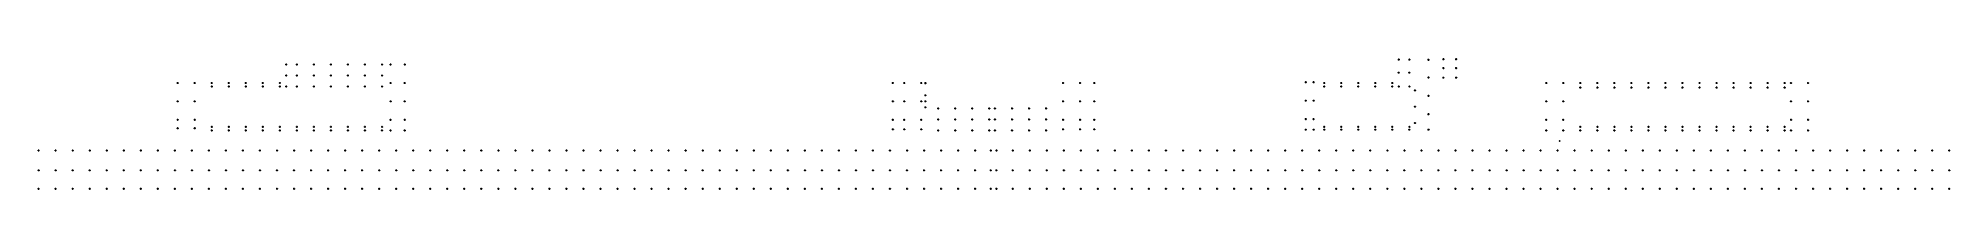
# Model space of a CAD drawing. Header units: millimetres. Extents: x -107227 to 27487, y -3387 to 5800.
import ezdxf

# ---------------------------------------------------------------- set-up
doc = ezdxf.new("R2010")
doc.units = ezdxf.units.MM
doc.linetypes.add('ACAD_ISO02W100', pattern=[15, 12, -3])
for name, color, linetype in [('000 - CSD_PL_000 - H A T C H', 8, 'Continuous'), ('000 - CSD_PL_000 - WIPEOUT', 250, 'Continuous'), ('000 - CSD_PL_001 - ASCESSORIES', 251, 'Continuous')]:
    doc.layers.add(name, color=color, linetype=linetype)

# ---------------------------------------------------------------- blocks, each defined once
blk = doc.blocks.new('000 - ASSCESSORIES_FAMELINE_GALV.BRACKET_FITTING_L-PROFILE_BK-08_TOP_VIEW')
at = {"linetype": 'Continuous'}
blk.add_wipeout([(-17.5, 19), (-17.5, -16), (17.5, -16), (17.5, 19)], dxfattribs=at).dxf.layer = '000 - CSD_PL_000 - WIPEOUT'
at = {"layer": '000 - CSD_PL_001 - ASCESSORIES', "linetype": 'ByBlock'}
blk.add_lwpolyline([(-17.5, 19), (17.5, 19), (17.5, 16), (-17.5, 16)], close=True, dxfattribs=at)
at = {"layer": '000 - CSD_PL_001 - ASCESSORIES', "color": 0, "linetype": 'Continuous'}
blk.add_lwpolyline([(-17.5, 19), (-17.5, -16), (17.5, -16), (17.5, 19)], close=True, dxfattribs=at)
at = {"layer": '000 - CSD_PL_001 - ASCESSORIES'}
blk.add_circle((0, 0), 3.5, dxfattribs=at)
blk = doc.blocks.new('*U7682')
at = {"layer": '000 - CSD_PL_001 - ASCESSORIES', "color": 0}
blk.add_blockref('000 - ASSCESSORIES_FAMELINE_GALV.BRACKET_FITTING_L-PROFILE_BK-08_TOP_VIEW', (0, 0), dxfattribs=at)
blk = doc.blocks.new('000 - DYNAMIC_VIEW_ASSCESSORIES_GALV.STUD_FULL_THREAD_1-4_TOP_VIEW')
at = {"layer": '000 - CSD_PL_000 - H A T C H'}
h = blk.add_hatch(color=250, dxfattribs=at)
h.dxf.hatch_style = 1
edge = h.paths.add_edge_path()
edge.add_arc((0, 0), 3.18, 0, 360)
at = {"layer": '000 - CSD_PL_001 - ASCESSORIES', "color": 0}
blk.add_circle((0, 0), 3.18, dxfattribs=at)
blk = doc.blocks.new('*U7676')
at = {"layer": '000 - CSD_PL_001 - ASCESSORIES', "color": 0}
blk.add_blockref('000 - DYNAMIC_VIEW_ASSCESSORIES_GALV.STUD_FULL_THREAD_1-4_TOP_VIEW', (0, 0), dxfattribs=at)
blk = doc.blocks.new('000 - ASSCESSORIES_FAMELINE_GALV.BRACKET_FITTING_U-PROFILE_BK-07_TOP_VIEW')
at = {"linetype": 'Continuous'}
blk.add_wipeout([(20, -23), (20, 23), (-20, 23), (-20, -23)], dxfattribs=at).dxf.layer = '000 - CSD_PL_000 - WIPEOUT'
at = {"layer": '000 - CSD_PL_001 - ASCESSORIES', "linetype": 'ACAD_ISO02W100'}
for p, q in [((20, 21), (-20, 21)), ((20, -21), (-20, -21))]:
    blk.add_line(p, q, dxfattribs=at)
at = {"layer": '000 - CSD_PL_001 - ASCESSORIES', "color": 0, "linetype": 'Continuous'}
blk.add_lwpolyline([(20, -23), (20, 23), (-20, 23), (-20, -23)], close=True, dxfattribs=at)
at = {"layer": '000 - CSD_PL_001 - ASCESSORIES', "linetype": 'Continuous'}
blk.add_circle((0, 0), 3.5, dxfattribs=at)
blk = doc.blocks.new('*U7679')
at = {"layer": '000 - CSD_PL_001 - ASCESSORIES', "color": 0, "linetype": 'ByBlock'}
blk.add_blockref('000 - ASSCESSORIES_FAMELINE_GALV.BRACKET_FITTING_U-PROFILE_BK-07_TOP_VIEW', (0, 0), dxfattribs=at)
blk = doc.blocks.new('*U7632')
at = {"layer": '000 - CSD_PL_001 - ASCESSORIES', "color": 0}
blk.add_lwpolyline([(5, 0), (2, 4), (-2, 4), (-5, 0), (-2, -4), (2, -4)], close=True, dxfattribs=at)
at = {"layer": '000 - CSD_PL_001 - ASCESSORIES', "color": 8}
blk.add_circle((0, 0), 3.85, dxfattribs=at)
at = {"layer": '000 - CSD_PL_001 - ASCESSORIES', "color": 0}
blk.add_circle((0, 0), 2.6, dxfattribs=at)
blk = doc.blocks.new('*U7686')
at = {"layer": '000 - CSD_PL_000 - H A T C H'}
h = blk.add_hatch(color=250, dxfattribs=at)
h.dxf.hatch_style = 1
h.paths.add_polyline_path([(4, -2), (4, 2), (0, 5), (-4, 2), (-4, -2), (0, -5)])
h.paths.add_polyline_path([(0, -3, -1), (0, 3, -1)], flags=16)
at = {"layer": '000 - CSD_PL_001 - ASCESSORIES', "color": 0, "rotation": 270}
blk.add_blockref('*U7632', (0, 0), dxfattribs=at)
blk = doc.blocks.new('*U7659')
at = {"layer": '000 - CSD_PL_001 - ASCESSORIES'}
blk.add_lwpolyline([(0, -4), (0, -2, -19.9498744), (0, -2), (0, -4)], format="xyb", dxfattribs=at)
blk.add_arc((0, 0), 4.5, 273.18474, 266.81526, dxfattribs=at)
blk = doc.blocks.new('000 - ASSCESSORIES_SPRING_WASHER_M5_TOP_VIEW')
at = {"color": 6}
blk.add_blockref('*U7659', (0, 0), dxfattribs=at)
blk = doc.blocks.new('*U7688')
at = {"color": 6}
blk.add_blockref('000 - ASSCESSORIES_SPRING_WASHER_M5_TOP_VIEW', (0, 0), dxfattribs=at)
blk = doc.blocks.new('*U7658')
at = {"layer": '000 - CSD_PL_001 - ASCESSORIES'}
blk.add_lwpolyline([(0, -6), (0, -2, -19.9498744), (0, -2), (0, -6)], format="xyb", dxfattribs=at)
blk.add_arc((0, 0), 6, 273.18474, 266.81526, dxfattribs=at)
blk = doc.blocks.new('000 - ASSCESSORIES_WASHER_M5_TOP_VIEW')
at = {"color": 6}
blk.add_blockref('*U7658', (0, 0), dxfattribs=at)
blk = doc.blocks.new('*U7687')
at = {"color": 6}
blk.add_blockref('000 - ASSCESSORIES_WASHER_M5_TOP_VIEW', (0, 0), dxfattribs=at)
blk = doc.blocks.new('*U7633')
at = {"color": 1}
for p, q in [((-3, 3), (3, 3)), ((-3, 0), (3, 0))]:
    blk.add_line(p, q, dxfattribs=at)
at = {"color": 0}
for points in [[(-2, 3, 0.2498554), (-5, 3), (-5, 0, 0.2498554), (-2, 0)], [(2, 3, 0.0624316), (0, 3, 0.0624316), (-2, 3), (-2, 0, 0.0617011), (0, 0, 0.0617011), (2, 0)], [(5, 3, 0.2498554), (2, 3), (2, 0, 0.2498554), (5, 0)]]:
    blk.add_lwpolyline(points, format="xyb", close=True, dxfattribs=at)
blk = doc.blocks.new('*U7647')
at = {"layer": '000 - CSD_PL_000 - H A T C H'}
h = blk.add_hatch(dxfattribs=at)
h.set_pattern_fill('ANSI35', color=8, scale=4, angle=65)
h.set_pattern_definition([(110, (-0.5, 0), (-0.939693, -0.34202), []), (110, (-0.2012, 0.6409), (-0.939693, -0.34202), [1.25, -0.25, 0, -0.25])])
h.paths.add_polyline_path([(0, -2.5), (59.5, -2.5), (59.5, 2.5), (0, 2.5)])
at = {"color": 8}
blk.add_line((59.5, -2.5), (59.5, 2.5), dxfattribs=at)
at = {"color": 1}
blk.add_lwpolyline([(59.5, 2.5), (0, 2.5), (0, -2.5), (59.5, -2.5), (60, -2), (60, 2)], close=True, dxfattribs=at)
blk = doc.blocks.new('*U7661')
at = {"layer": '000 - CSD_PL_000 - H A T C H'}
h = blk.add_hatch(color=250, dxfattribs=at)
h.dxf.hatch_style = 1
edge = h.paths.add_edge_path()
edge.add_line((0, -5), (-3, -5))
edge.add_arc((-1, -3), 2.45, 180, 208.05689, ccw=False)
edge.add_line((-4, -3), (-4, 0))
edge.add_arc((6, 0), 9.36, 179.97608, 180.02392, ccw=False)
edge.add_line((-4, 0), (-4, 0))
edge.add_arc((6, 0), 9.36, 179.97608, 180.02392, ccw=False)
edge.add_line((-3, 0), (-3, 3))
edge.add_arc((-1, 3), 2.45, 151.94311, 180, ccw=False)
edge.add_line((-3, 5), (0, 5))
edge.add_arc((-2, 3), 2.45, 360, 388.05689, ccw=False)
edge.add_line((0, 3), (0, -3))
edge.add_arc((-2, -3), 2.45, 331.94311, 360, ccw=False)
blk.add_blockref('*U7647', (0, 0))
at = {"layer": '000 - CSD_PL_001 - ASCESSORIES', "rotation": 90}
blk.add_blockref('*U7633', (0, 0), dxfattribs=at)
blk = doc.blocks.new('*U7657')
blk.add_wipeout([(-6, 0.65), (6, 0.65), (6, -0.65), (-6, -0.65)]).dxf.layer = '000 - CSD_PL_000 - WIPEOUT'
at = {"layer": '000 - CSD_PL_001 - ASCESSORIES'}
blk.add_lwpolyline([(-6, 0.65), (6, 0.65), (6, -0.65), (-6, -0.65)], close=True, dxfattribs=at)
blk.add_wipeout([(0.1, -0.65), (6, -0.65), (6, 0.65), (0.1, 0.65)]).dxf.layer = '000 - CSD_PL_000 - WIPEOUT'
blk.add_wipeout([(-0.1, -0.65), (-6, -0.65), (-6, 0.65), (-0.1, 0.65)]).dxf.layer = '000 - CSD_PL_000 - WIPEOUT'
for points in [[(-0.1, -0.65), (-6, -0.65), (-6, 0.65), (-0.1, 0.65)], [(0.1, -0.65), (6, -0.65), (6, 0.65), (0.1, 0.65)]]:
    blk.add_lwpolyline(points, close=True, dxfattribs=at)
blk = doc.blocks.new('000 - ASSCESSORIES_WASHER_M5_FRONT-SIDE-BACK_VIEW')
at = {"color": 6}
blk.add_blockref('*U7657', (0, 0), dxfattribs=at)
blk = doc.blocks.new('*U7684')
at = {"color": 6}
blk.add_blockref('000 - ASSCESSORIES_WASHER_M5_FRONT-SIDE-BACK_VIEW', (0, 0), dxfattribs=at)
blk = doc.blocks.new('*U7631')
at = {"color": 1}
for p, q in [((-3, 4), (3, 4)), ((-3, 0), (3, 0))]:
    blk.add_line(p, q, dxfattribs=at)
at = {"color": 0}
for points in [[(-2, 4, 0.2498929), (-5, 4), (-5, 0, 0.2498929), (-2, 0)], [(2, 4, 0.0624224), (0, 4, 0.0624224), (-2, 4), (-2, 0, 0.061692), (0, 0, 0.061692), (2, 0)], [(5, 4, 0.2498929), (2, 4), (2, 0, 0.2498929), (5, 0)]]:
    blk.add_lwpolyline(points, format="xyb", close=True, dxfattribs=at)
blk = doc.blocks.new('*U7683')
at = {"layer": '000 - CSD_PL_000 - H A T C H'}
h = blk.add_hatch(color=250, dxfattribs=at)
h.dxf.hatch_style = 1
edge = h.paths.add_edge_path()
edge.add_line((0, 5), (4, 5))
edge.add_arc((2, 3), 2.45, 0, 28.06093, ccw=False)
edge.add_line((5, 3), (5, 0))
edge.add_arc((-5, 0), 9.36, -0.02392, 0.02392, ccw=False)
edge.add_line((4, 0), (4, 0))
edge.add_arc((-5, 0), 9.36, -0.02392, 0.02392, ccw=False)
edge.add_line((4, 0), (4, -3))
edge.add_arc((2, -3), 2.45, -28.06093, 0, ccw=False)
edge.add_line((4, -5), (0, -5))
edge.add_arc((2, -3), 2.45, 180, 208.06093, ccw=False)
edge.add_line((0, -3), (0, 3))
edge.add_arc((2, 3), 2.45, 151.93907, 180, ccw=False)
at = {"layer": '000 - CSD_PL_001 - ASCESSORIES', "color": 0, "rotation": 270}
blk.add_blockref('*U7631', (0, 0), dxfattribs=at)
blk = doc.blocks.new('*U7660')
blk.add_wipeout([(-4.5, 0.65), (4.5, 0.65), (4.5, -0.65), (-4.5, -0.65)]).dxf.layer = '000 - CSD_PL_000 - WIPEOUT'
at = {"layer": '000 - CSD_PL_001 - ASCESSORIES'}
blk.add_lwpolyline([(-4.5, 0.65), (4.5, 0.65), (4.5, -0.65), (-4.5, -0.65)], close=True, dxfattribs=at)
blk.add_wipeout([(0.1, -0.95), (4.5, -0.65), (4.5, 0.65), (0.1, 0.35)]).dxf.layer = '000 - CSD_PL_000 - WIPEOUT'
blk.add_wipeout([(-0.1, -0.35), (-4.5, -0.65), (-4.5, 0.65), (-0.1, 0.95)]).dxf.layer = '000 - CSD_PL_000 - WIPEOUT'
for points in [[(-0.1, -0.35), (-4.5, -0.65), (-4.5, 0.65), (-0.1, 0.95)], [(0.1, -0.95), (4.5, -0.65), (4.5, 0.65), (0.1, 0.35)]]:
    blk.add_lwpolyline(points, close=True, dxfattribs=at)
blk = doc.blocks.new('000 - ASSCESSORIES_SPRING_WASHER_M5_FRONT-SIDE-BACK_VIEW')
at = {"color": 6}
blk.add_blockref('*U7660', (0, 0), dxfattribs=at)
blk = doc.blocks.new('*U7685')
at = {"color": 6}
blk.add_blockref('000 - ASSCESSORIES_SPRING_WASHER_M5_FRONT-SIDE-BACK_VIEW', (0, 0), dxfattribs=at)
blk = doc.blocks.new('*U7689')
at = {"layer": '000 - CSD_PL_001 - ASCESSORIES'}
blk.add_blockref('*U7661', (-23, 0), dxfattribs=at)
at = {"layer": '000 - CSD_PL_001 - ASCESSORIES', "color": 6, "rotation": 180}
for name in ['*U7687', '*U7688']:
    blk.add_blockref(name, (0, 0), dxfattribs=at)
at = {"layer": '000 - CSD_PL_001 - ASCESSORIES', "color": 2, "rotation": 270}
blk.add_blockref('*U7686', (0, 0), dxfattribs=at)
blk.add_blockref('*U7686', (0, 0), dxfattribs=at)
at = {"layer": '000 - CSD_PL_001 - ASCESSORIES', "color": 0, "rotation": 90}
blk.add_blockref('*U7679', (0, 0), dxfattribs=at)
at = {"layer": '000 - CSD_PL_001 - ASCESSORIES', "color": 0, "rotation": 270}
blk.add_blockref('*U7682', (0, 0), dxfattribs=at)
at = {"layer": '000 - CSD_PL_001 - ASCESSORIES', "color": 6}
for name in ['*U7687', '*U7688']:
    blk.add_blockref(name, (0, 0), dxfattribs=at)
at = {"layer": '000 - CSD_PL_001 - ASCESSORIES', "color": 2, "rotation": 90}
blk.add_blockref('*U7686', (0, 0), dxfattribs=at)
blk.add_blockref('*U7686', (0, 0), dxfattribs=at)
at = {"layer": '000 - CSD_PL_001 - ASCESSORIES', "color": 1}
blk.add_blockref('*U7676', (0, 0), dxfattribs=at)
at = {"layer": '000 - CSD_PL_001 - ASCESSORIES', "rotation": 90}
blk.add_blockref('*U7684', (23.65, 0), dxfattribs=at)
at = {"layer": '000 - CSD_PL_001 - ASCESSORIES', "color": 1}
blk.add_blockref('*U7683', (26.2, 0), dxfattribs=at)
at = {"layer": '000 - CSD_PL_001 - ASCESSORIES', "rotation": 90}
blk.add_blockref('*U7685', (25.25, 0), dxfattribs=at)
blk = doc.blocks.new('C-1-PP19-AR-4160-01-B_20250908-133730_ERROR_HANGING')
at = {"layer": '000 - CSD_PL_001 - ASCESSORIES', "linetype": 'ByBlock'}
for p in [(-89750, 5405.5), (-89000, 5405.5), (-87800, 5405.5), (-86600, 5405.5), (-85400, 5405.5), (-84200, 5405.5), (-82400, 5405.5), (-81400, 5405.5), (-11350, 5755.5), (-10600, 5755.5), (-9250, 5743), (-8200, 5780.5), (-7300, 5780.5), (-97400, 4105.5), (-96200, 4105.5), (-95000, 4105.5), (-93800, 4105.5), (-92600, 4105.5), (-91400, 4105.5), (-89750, 4630.5), (-89000, 4630.5), (-87800, 4630.5), (-86600, 4630.5), (-85400, 4630.5), (-84200, 4630.5), (-82400, 4105.5), (-81400, 4105.5), (-47000, 4105.5), (-46200, 4105.5), (-44700, 4105.5), (-35000, 4105.5), (-33800, 4105.5), (-32800, 4105.5), (-17350, 4155.5), (-16600, 4105.5), (-15400, 4105.5), (-14200, 4105.5), (-13000, 4105.5), (-11350, 4830.5), (-10600, 4830.5), (-9250, 4493), (-950, 4105.5), (250, 4105.5), (1450, 4105.5), (2650, 4105.5), (3850, 4105.5), (5050, 4105.5), (6250, 4105.5), (7450, 4105.5), (8650, 4105.5), (9850, 4105.5), (11050, 4105.5), (12250, 4105.5), (13450, 4105.5), (14650, 4105.5), (16300, 4105.5), (17500, 4105.5), (-97400, 2805.5), (-96200, 2805.5), (-89750, 3855.5), (-89000, 3855.5), (-87800, 3855.5), (-86600, 3855.5), (-85400, 3855.5), (-84200, 3855.5), (-82400, 2805.5), (-81400, 2805.5), (-47000, 2805.5), (-46200, 2805.5), (-44700, 2805.5), (-35000, 2805.5), (-33800, 2805.5), (-32800, 2805.5), (-17350, 2855.5), (-11350, 3855.5), (-10200, 3580.5), (-9250, 3193), (-950, 2805.5), (250, 2805.5), (16300, 2805.5), (17500, 2805.5), (-97400, 1505.5), (-96200, 1505.5), (-82400, 1505.5), (-81400, 1505.5), (-47000, 1505.5), (-46200, 1505.5), (-45000, 1505.5), (-43800, 2305.5), (-43800, 1530.5), (-42600, 2305.5), (-42600, 1530.5), (-41400, 2305.5), (-41400, 1530.5), (-40200, 2305.5), (-40200, 1530.5), (-38600, 2305.5), (-38600, 1530.5), (-37400, 2305.5), (-37400, 1530.5), (-36200, 2305.5), (-36200, 1530.5), (-35000, 1505.5), (-33800, 1505.5), (-32800, 1505.5), (-17350, 1555.5), (-10200, 2430.5), (-9250, 1893), (-950, 1505.5), (250, 1505.5), (16300, 1505.5), (17500, 1505.5), (-95000, 1005.5), (-93800, 1005.5), (-92600, 1005.5), (-91400, 1005.5), (-90200, 1005.5), (-89000, 1005.5), (-87800, 1005.5), (-86600, 1005.5), (-85400, 1005.5), (-84200, 1005.5), (-82400, 755.5), (-81400, 755.5), (-43800, 755.5), (-42600, 755.5), (-41400, 755.5), (-40200, 755.5), (-38600, 755.5), (-37400, 755.5), (-36200, 755.5), (-17350, 805.5), (-16600, 1005.5), (-15400, 1005.5), (-14200, 1005.5), (-13000, 1005.5), (-11800, 1005.5), (-10200, 1280.5), (-9250, 805.5), (-950, 755.5), (250, 755.5), (1450, 1005.5), (2650, 1005.5), (3850, 1005.5), (5050, 1005.5), (6250, 1005.5), (7450, 1005.5), (8650, 1005.5), (9850, 1005.5), (11050, 1005.5), (12250, 1005.5), (13450, 1005.5), (14650, 1005.5), (16300, 755.5), (17500, 755.5), (-107200, -667), (-106000, -667), (-104800, -667), (-103600, -667), (-102400, -667), (-101200, -667), (-100000, -667), (-98800, -667), (-97600, -667), (-96400, -667), (-95200, -667), (-94000, -667), (-92800, -667), (-91600, -667), (-90400, -667), (-89200, -667), (-88000, -667), (-86800, -667), (-85600, -667), (-84400, -667), (-83200, -667), (-82000, -667), (-80800, -667), (-79600, -667), (-78400, -667), (-77200, -667), (-76000, -667), (-74800, -667), (-73600, -667), (-72400, -667), (-71200, -667), (-70000, -667), (-68800, -667), (-67600, -667), (-66400, -667), (-65200, -667), (-64000, -667), (-62800, -667), (-61600, -667), (-60400, -667), (-59200, -667), (-58000, -667), (-56800, -667), (-55600, -667), (-54400, -667), (-53200, -667), (-52000, -667), (-50800, -667), (-49600, -667), (-48400, -667), (-47200, -667), (-46000, -667), (-44800, -667), (-43600, -667), (-42400, -667), (-41200, -667), (-40100, -667), (-38550, -667), (-37350, -667), (-36150, -667), (-34950, -667), (-33750, -667), (-32550, -667), (-31350, -667), (-30150, -667), (-28950, -667), (-27750, -667), (-26550, -667), (-25350, -667), (-24150, -667), (-22950, -667), (-21750, -667), (-20550, -667), (-19350, -667), (-18150, -667), (-16950, -667), (-15750, -667), (-14550, -667), (-13350, -667), (-12150, -667), (-10950, -667), (-9750, -667), (-8550, -667), (-7350, -667), (-6150, -667), (-4950, -667), (-3750, -667), (-2550, -667), (-1350, -667), (-150, -667), (1050, -667), (2250, -667), (3450, -667), (4650, -667), (5850, -667), (7050, -667), (8250, -667), (9450, -667), (10650, -667), (11850, -667), (13050, -667), (14250, -667), (15450, -667), (16650, -667), (17850, -667), (19050, -667), (20250, -667), (21450, -667), (22650, -667), (23850, -667), (25050, -667), (26250, -667), (27450, -667), (-107200, -2067), (-106000, -2067), (-104800, -2067), (-103600, -2067), (-102400, -2067), (-101200, -2067), (-100000, -2067), (-98800, -2067), (-97600, -2067), (-96400, -2067), (-95200, -2067), (-94000, -2067), (-92800, -2067), (-91600, -2067), (-90400, -2067), (-89200, -2067), (-88000, -2067), (-86800, -2067), (-85600, -2067), (-84400, -2067), (-83200, -2067), (-82000, -2067), (-80800, -2067), (-79600, -2067), (-78400, -2067), (-77200, -2067), (-76000, -2067), (-74800, -2067), (-73600, -2067), (-72400, -2067), (-71200, -2067), (-70000, -2067), (-68800, -2067), (-67600, -2067), (-66400, -2067), (-65200, -2067), (-64000, -2067), (-62800, -2067), (-61600, -2067), (-60400, -2067), (-59200, -2067), (-58000, -2067), (-56800, -2067), (-55600, -2067), (-54400, -2067), (-53200, -2067), (-52000, -2067), (-50800, -2067), (-49600, -2067), (-48400, -2067), (-47200, -2067), (-46000, -2067), (-44800, -2067), (-43600, -2067), (-42400, -2067), (-41200, -2067), (-40100, -2067), (-38550, -2067), (-37350, -2067), (-36150, -2067), (-34950, -2067), (-33750, -2067), (-32550, -2067), (-31350, -2067), (-30150, -2067), (-28950, -2067), (-27750, -2067), (-26550, -2067), (-25350, -2067), (-24150, -2067), (-22950, -2067), (-21750, -2067), (-20550, -2067), (-19350, -2067), (-18150, -2067), (-16950, -2067), (-15750, -2067), (-14550, -2067), (-13350, -2067), (-12150, -2067), (-10950, -2067), (-9750, -2067), (-8550, -2067), (-7350, -2067), (-6150, -2067), (-4950, -2067), (-3750, -2067), (-2550, -2067), (-1350, -2067), (-150, -2067), (1050, -2067), (2250, -2067), (3450, -2067), (4650, -2067), (5850, -2067), (7050, -2067), (8250, -2067), (9450, -2067), (10650, -2067), (11850, -2067), (13050, -2067), (14250, -2067), (15450, -2067), (16650, -2067), (17850, -2067), (19050, -2067), (20250, -2067), (21450, -2067), (22650, -2067), (23850, -2067), (25050, -2067), (26250, -2067), (27450, -2067), (-107200, -3367), (-106000, -3367), (-104800, -3367), (-103600, -3367), (-102400, -3367), (-101200, -3367), (-100000, -3367), (-98800, -3367), (-97600, -3367), (-96400, -3367), (-95200, -3367), (-94000, -3367), (-92800, -3367), (-91600, -3367), (-90400, -3367), (-89200, -3367), (-88000, -3367), (-86800, -3367), (-85600, -3367), (-84400, -3367), (-83200, -3367), (-82000, -3367), (-80800, -3367), (-79600, -3367), (-78400, -3367), (-77200, -3367), (-76000, -3367), (-74800, -3367), (-73600, -3367), (-72400, -3367), (-71200, -3367), (-70000, -3367), (-68800, -3367), (-67600, -3367), (-66400, -3367), (-65200, -3367), (-64000, -3367), (-62800, -3367), (-61600, -3367), (-60400, -3367), (-59200, -3367), (-58000, -3367), (-56800, -3367), (-55600, -3367), (-54400, -3367), (-53200, -3367), (-52000, -3367), (-50800, -3367), (-49600, -3367), (-48400, -3367), (-47200, -3367), (-46000, -3367), (-44800, -3367), (-43600, -3367), (-42400, -3367), (-41200, -3367), (-40100, -3367), (-38550, -3367), (-37350, -3367), (-36150, -3367), (-34950, -3367), (-33750, -3367), (-32550, -3367), (-31350, -3367), (-30150, -3367), (-28950, -3367), (-27750, -3367), (-26550, -3367), (-25350, -3367), (-24150, -3367), (-22950, -3367), (-21750, -3367), (-20550, -3367), (-19350, -3367), (-18150, -3367), (-16950, -3367), (-15750, -3367), (-14550, -3367), (-13350, -3367), (-12150, -3367), (-10950, -3367), (-9750, -3367), (-8550, -3367), (-7350, -3367), (-6150, -3367), (-4950, -3367), (-3750, -3367), (-2550, -3367), (-1350, -3367), (-150, -3367), (1050, -3367), (2250, -3367), (3450, -3367), (4650, -3367), (5850, -3367), (7050, -3367), (8250, -3367), (9450, -3367), (10650, -3367), (11850, -3367), (13050, -3367), (14250, -3367), (15450, -3367), (16650, -3367), (17850, -3367), (19050, -3367), (20250, -3367), (21450, -3367), (22650, -3367), (23850, -3367), (25050, -3367), (26250, -3367), (27450, -3367)]:
    blk.add_blockref('*U7689', p, dxfattribs=at)
blk.add_point((0, 0))
for p in [(-83000, 5405.5), (-90200, 4105.5), (-83000, 4630.5), (-47000, 4105.5), (-46200, 4105.5), (-45000, 4105.5), (-17900, 4155.5), (-11800, 4105.5), (-8200, 5155.5), (-7300, 5155.5), (15850, 4105.5), (-95000, 3855.5), (-93800, 3855.5), (-92600, 3855.5), (-91400, 3855.5), (-83000, 3855.5), (-47000, 2805.5), (-46200, 2805.5), (-17900, 2855.5), (-16600, 3855.5), (-15400, 3855.5), (-14200, 3855.5), (-13000, 3855.5), (-10600, 3855.5), (1450, 3780.5), (2650, 3780.5), (3850, 3780.5), (5050, 3780.5), (6250, 3780.5), (7450, 3780.5), (8650, 3780.5), (9850, 3780.5), (11050, 3780.5), (12250, 3780.5), (13450, 3780.5), (14650, 3780.5), (-44700, 2380.5), (-43800, 1530.5), (-42600, 2305.5), (-42600, 1530.5), (-41400, 2305.5), (-41400, 1530.5), (-39800, 2305.5), (-39800, 1530.5), (-17900, 1555.5), (-97400, 905.5), (-96200, 905.5), (-95000, 755.5), (-93800, 755.5), (-92600, 755.5), (-91400, 755.5), (-90200, 755.5), (-89000, 755.5), (-87800, 755.5), (-86600, 755.5), (-85400, 755.5), (-84200, 755.5), (-83000, 1005.5), (-47000, 830.5), (-46200, 830.5), (-45000, 830.5), (-43800, 755.5), (-42600, 755.5), (-41400, 755.5), (-39800, 755.5), (-35000, 830.5), (-33800, 830.5), (-32800, 830.5), (-17900, 805.5), (-16600, 805.5), (-15400, 805.5), (-14200, 805.5), (-13000, 805.5), (-11800, 805.5), (-10600, 1005.5), (1450, 755.5), (2650, 755.5), (3850, 755.5), (5050, 755.5), (6250, 755.5), (7450, 755.5), (8650, 755.5), (9850, 755.5), (11050, 755.5), (12250, 755.5), (13450, 755.5), (14650, 755.5), (15850, 1005.5), (-39700, -667), (-39700, -2067), (-39700, -3367)]:
    blk.add_blockref('*U7689', p, dxfattribs=at)
for p in [(-44700, 4080.5), (-8200, 4480.5), (-7300, 4480.5), (-90200, 3855.5), (-45000, 2805.5), (-11800, 3855.5), (15850, 3780.5), (-47000, 1505.5), (-46200, 1505.5), (-45000, 1505.5), (-40200, 2305.5), (-40200, 1530.5), (-83000, 755.5), (-40200, 755.5), (-10600, 805.5), (15850, 755.5)]:
    blk.add_blockref('*U7689', p, dxfattribs=at)
for p in [(-45000, 4105.5), (-44700, 3230.5), (-44700, 2380.5), (-47000, 830.5), (-46200, 830.5), (-45000, 830.5)]:
    blk.add_blockref('*U7689', p, dxfattribs=at)
blk.add_blockref('*U7689', (-45000, 2805.5), dxfattribs=at)

msp = doc.modelspace()

# ---------------------------------------------------------------- block references
at = {"layer": '000 - CSD_PL_001 - ASCESSORIES'}
msp.add_blockref('C-1-PP19-AR-4160-01-B_20250908-133730_ERROR_HANGING', (0, 0), dxfattribs=at)

doc.saveas('drawing.dxf')
